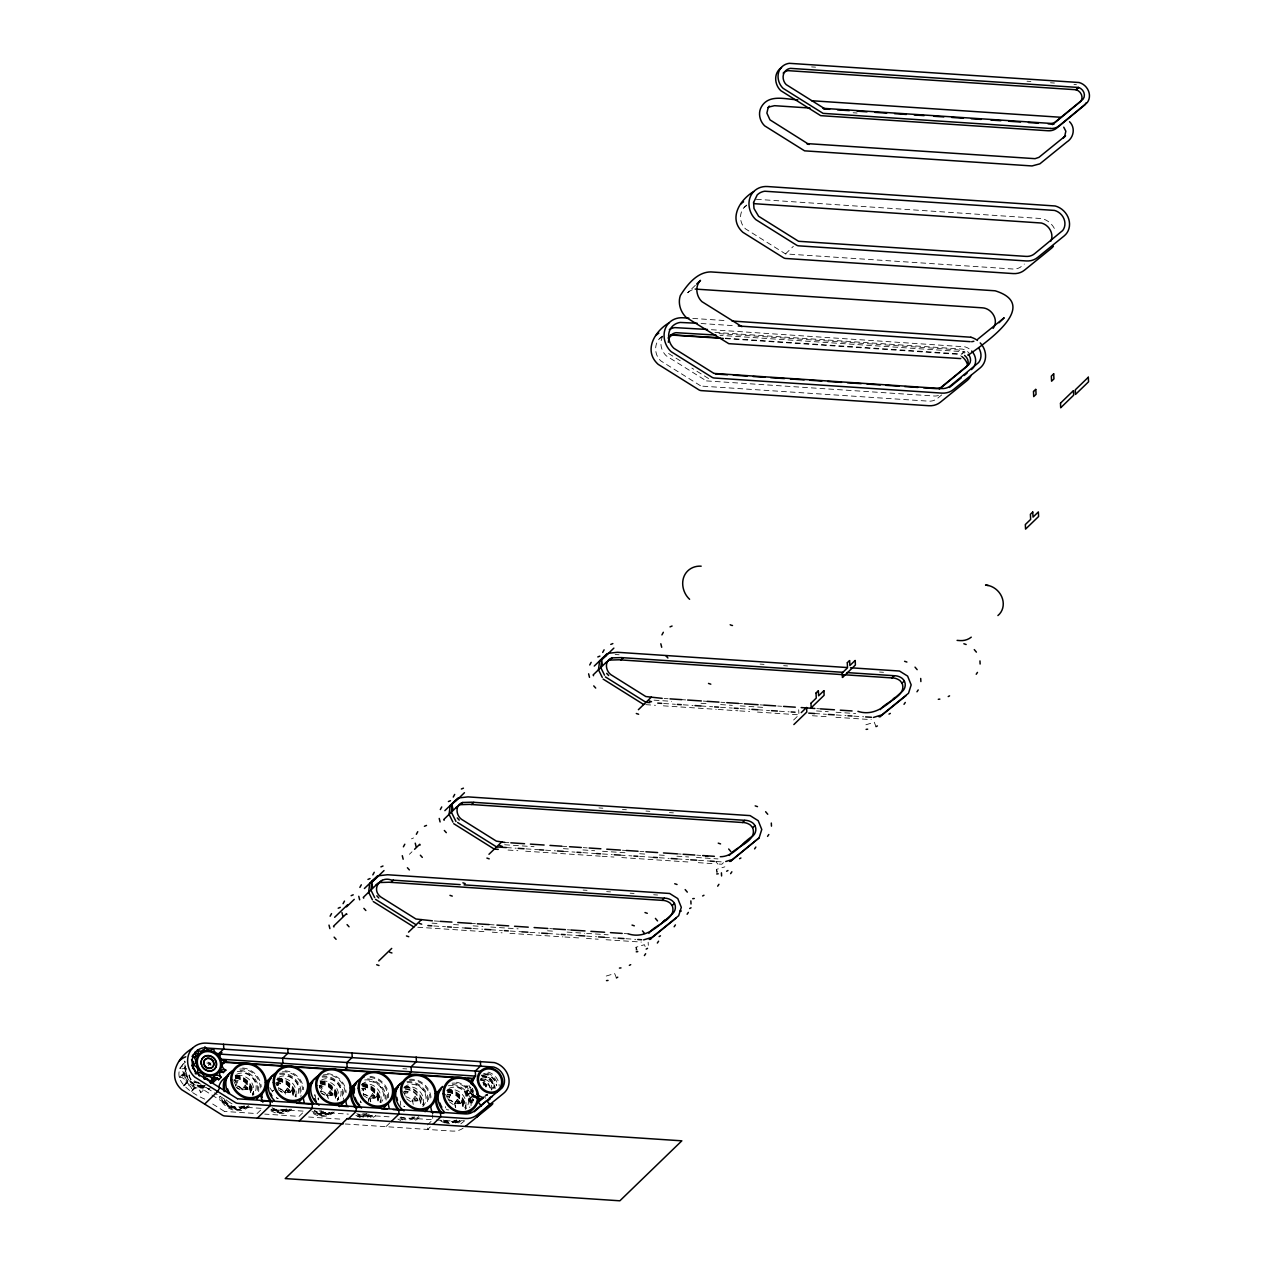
<?xml version="1.0" encoding="UTF-8"?>
<svg xmlns="http://www.w3.org/2000/svg" width="1264" height="1264" viewBox="0 0 1264 1264"><rect width="100%" height="100%" fill="white"/><g stroke="black" fill="none" stroke-linecap="round" stroke-linejoin="round"><path stroke-width="0.75" stroke-dasharray="5 3.75" d="M236.305 1082.11L234.93 1080.688M276.99 1083.785L276.895 1084.781M278.775 1084.939L278.175 1083.564M286.96 1090.611C289.756 1087.403 288.903 1094.245 287.102 1090.753M287.149 1090.153L287.054 1091.148M288.919 1091.385L288.318 1089.931M319.46 1086.613L319.508 1087.846M321.23 1087.846L321.404 1087.119M329.604 1093.06L330.078 1094.561L331.516 1093.992M330.346 1094.64L331.563 1093.471M363.305 1090.958L363.226 1089.078L361.962 1090.295M372.074 1095.888L371.979 1096.773M456.825 1101.892L457.536 1101.023L458.753 1101.797M456.999 1101.418L456.841 1102.161M458.01 1103.124L458.958 1101.939M184.986 1064.888L184.971 1073.104L189.742 1081.131L229.748 1106.19M235.704 1085.839L238.201 1080.451A8.595 7.631 45.9 0 0 233.966 1079.946M276.421 1082.758A8.595 7.631 45.9 0 1 280.671 1083.264L278.412 1088.415A7.505 6.668 45.9 0 1 285.538 1094.134M327.755 1097.199A7.505 6.668 45.9 0 0 320.629 1091.48L323.126 1086.076A8.595 7.631 45.9 0 0 319.302 1085.523M361.773 1088.351A8.595 7.631 45.9 0 1 365.596 1088.904L363.1 1094.292A7.505 6.668 45.9 0 1 370.557 1101.86M404.67 1091.132A8.595 7.631 45.9 0 1 408.067 1091.717L405.807 1096.883A7.505 6.668 45.9 0 1 413.265 1104.452M448.783 1098.211L450.521 1094.545A8.595 7.631 45.9 0 0 447.124 1093.96M449.036 1097.974L450.521 1094.545M662.921 336.019C659.081 342.339 661.04 350.807 666.207 355.769L706.228 380.827M244.552 1087.546L245.453 1086.882M319.334 1086.835L320.756 1086.266L321.293 1087.498M321.356 1087.625L320.187 1088.288M329.493 1093.186L330.915 1092.617M363.7 1090.674L363.1 1089.205M372.201 1095.667L371.9 1096.52M373.97 1096.804L372.548 1097.373M406.044 1093.613L406.265 1092.491M414.418 1098.827L416.14 1098.732M458.911 1102.445L457.742 1103.093L456.952 1102.034M242.024 1089.805L245.342 1084.923A8.595 7.631 45.9 0 1 248.107 1089.473L242.024 1089.805L248.107 1089.473M284.479 1092.617L287.813 1087.735A8.595 7.631 45.9 0 1 290.578 1092.301L284.479 1092.617L287.813 1087.735M326.949 1095.43L330.283 1090.563A8.595 7.631 45.9 0 1 333.032 1095.114L326.949 1095.43L333.032 1095.114M369.42 1098.258L372.738 1093.376A8.595 7.631 45.9 0 1 375.503 1097.942L369.42 1098.258L375.503 1097.942M411.874 1101.07L415.208 1096.204A8.595 7.631 45.9 0 1 417.973 1100.754L411.874 1101.07L417.973 1100.754M454.345 1103.899L457.679 1099.016A8.595 7.631 45.9 0 1 460.428 1103.583L454.345 1103.899L457.679 1099.016M746.771 205.037C738.761 210.424 738.603 222.606 745.57 228.895L785.513 253.906L1012.938 269.011A14.22 12.624 45.9 0 0 1021.438 266.42L1024.377 264.034M662.131 336.24C653.82 341.801 653.614 354.426 660.867 360.919L700.888 385.994M183.075 1064.114C169.344 1080.025 192.823 1094.055 205.131 1099.285M695.342 285.316L687.632 292.774L689.828 291.004M785.513 253.906L793.334 246.338M207.012 1087.83A4.898 4.345 45.9 0 0 200.692 1092.775A4.898 4.345 45.9 0 0 191.575 1091.48A4.898 4.345 45.9 0 0 183.786 1085.839A4.898 4.345 45.9 0 0 179.409 1077.339A4.898 4.345 45.9 0 0 179.614 1068.285L182.095 1065.868A4.898 4.345 45.9 0 0 185.271 1066.342M409.394 854.29L411.985 851.778M179.409 1077.339L181.89 1074.937A4.898 4.345 45.9 0 0 182.095 1065.868M182.19 1076.17L184.686 1073.768M183.786 1085.839L187.025 1082.758M210.977 1062.866L208.497 1065.268A4.898 4.345 45.9 0 1 209.255 1064.588M192.46 1089.647L194.94 1087.245M191.575 1091.48L194.056 1089.078A4.898 4.345 45.9 0 1 203.188 1090.374A4.898 4.345 45.9 0 1 204.452 1085.602L201.971 1088.004M961.92 354.062L964.29 351.787L719.959 335.339M200.692 1092.775L203.188 1090.374M208.702 1089.363A4.898 4.345 45.9 0 1 207.975 1088.478A4.898 4.345 45.9 0 1 208.702 1089.363L211.183 1086.961M238.201 1080.451L237.948 1080.688A8.595 7.631 45.9 0 0 233.714 1080.183M227.299 1100.486L227.062 1100.723A8.595 7.631 45.9 0 1 226.114 1099.727M245.342 1084.923L245.105 1085.16A8.595 7.631 45.9 0 1 247.855 1089.726M246.148 1088.857L245.153 1088.92M280.671 1083.264L280.418 1083.501A8.595 7.631 45.9 0 0 276.595 1082.948M273.53 1090.168A7.505 6.668 45.9 0 0 272.471 1091.559L272.234 1091.796A7.505 6.668 45.9 0 1 273.277 1090.405M323.126 1086.076L322.889 1086.329A8.595 7.631 45.9 0 0 319.065 1085.76M315.352 1095.43L315.826 1099.759M320.629 1091.48L320.882 1091.243A7.505 6.668 45.9 0 1 328.34 1098.811M330.283 1090.563L330.03 1090.8A8.595 7.631 45.9 0 1 332.795 1095.351M320.708 1110.661L321.909 1111.072M365.596 1088.904L365.343 1089.141A8.595 7.631 45.9 0 0 361.946 1088.557M372.738 1093.376L372.501 1093.613A8.595 7.631 45.9 0 1 375.25 1098.179M408.067 1091.717L407.814 1091.954A8.595 7.631 45.9 0 0 404.417 1091.369M793.618 720.006L798.959 714.839L798.69 709.768M400.277 1101.07L400.767 1105.384M415.208 1096.204L414.955 1096.441A8.595 7.631 45.9 0 1 417.72 1100.991M410.784 1101.766L405.618 1098.132M389.833 1122.906L385.931 1126.682L385.773 1123.649M448.325 1096.599L447.33 1096.646M427.453 1124.897L432.794 1119.73L432.525 1114.658M430.297 1126.935L427.69 1129.463L427.532 1126.414M453.255 1104.578L449.431 1101.797M477.745 1097.863L473.178 1095.13L473.052 1089.821M404.512 1092.128L405.997 1092.38M941.727 394.905L937.319 398.492A14.71 13.051 45.9 0 1 928.534 401.162L701.141 386.073M484.539 1096.899L487.509 1094.482M460.839 1123.854L465.136 1120.378M246.275 1088.746L245.406 1088.999M277.527 1083.39L276.816 1084.528L277.732 1085.46M416.14 1100.012L415.019 1100.186M447.029 1094.893L447.898 1094.64M448.104 1096.71L448.025 1094.845M689.812 291.02L692.356 289.756M411.479 838.822L413.549 837.953M865.872 724.793L874.261 722.234L876.031 726.626M716.625 872.429L716.467 869.395L724.857 866.835M636.171 950.291L636.013 947.242L644.403 944.698L646.188 949.09M606.246 976.045L614.636 973.501L616.421 977.894M235.531 1082.663L236.431 1082L235.452 1080.657M245.074 1087.04L246.512 1088.225M278.364 1085.318L277.164 1084.907M288.524 1091.669L287.323 1091.259M457.41 1101.134L458.421 1101.355M284.732 1092.38L290.578 1092.301M454.598 1103.646L460.428 1103.583M811.614 66.913L815.533 67.166M1027 81.212L1030.903 81.465M1050.495 82.776L1054.413 83.029M853.168 112.765L857.087 113.017M756.378 199.285L1042.2 218.609A17.838 15.832 45.9 0 1 1055.156 230.174M692.783 318.417L726.121 320.629M701.062 323.505L734.352 325.717M711.395 329.714L964.843 346.826A13.477 11.961 45.9 0 1 969.678 349.18M714.903 332.385L962.489 349.117A13.477 11.961 45.9 0 1 969.362 353.288M718.979 333.633L957.843 349.844A18.328 16.274 45.9 0 1 964.4 353.051M725.473 338.152L961.714 354.031L964.084 351.755A8.09 7.173 45.9 0 1 966.976 353.162M725.236 338.594L957.148 354.283A13.477 11.961 45.9 0 1 961.967 356.638M706.481 380.906L933.875 395.995A14.71 13.051 45.9 0 0 940.037 394.937M615.141 654.483L619.06 654.752M760.106 664.106L764.025 664.374M783.617 665.67L787.535 665.938M879.602 672.037L883.52 672.306M664.153 698.486L668.071 698.739M681.77 699.656L685.688 699.908M703.305 701.078L707.224 701.346M720.922 702.247L724.841 702.515M738.539 703.416L742.458 703.685M760.059 704.854L763.977 705.107M777.676 706.023L781.594 706.276M816.828 708.614L820.747 708.883M654.057 700.161L671.674 701.33M701.03 703.274L706.908 703.669M720.606 704.585L732.346 705.359M740.183 705.881L763.661 707.429M816.512 710.937L828.252 711.727M836.089 712.248L855.665 713.544M663.632 703.495L675.403 704.285M683.255 704.806L693.051 705.454M700.904 705.976L712.659 706.75M720.512 707.271L732.283 708.061M740.119 708.583L749.931 709.23M757.768 709.752L769.539 710.526M779.351 711.19L789.147 711.837M814.648 713.528L826.419 714.302M836.215 714.95L846.027 715.614M853.864 716.135L863.675 716.783M645.683 704.648L655.479 705.312M663.331 705.833L716.277 709.341M718.236 709.467L737.844 710.779M739.819 710.905L749.615 711.553M757.468 712.074L798.643 714.808M812.373 715.724L826.103 716.641M835.915 717.288L851.604 718.331M853.563 718.458L871.212 719.627M598.946 807.933L602.865 808.186M622.457 809.481L626.375 809.75M645.951 811.046L649.87 811.314M669.462 812.61L673.38 812.863M504.968 842.424L508.886 842.693M561.722 846.201L569.558 846.722M583.257 847.623L587.175 847.891M622.409 850.23L626.312 850.482M640.011 851.399L643.929 851.652M677.204 853.864L681.122 854.116M696.78 855.159L700.698 855.428M504.652 844.747L520.31 845.79M522.269 845.916L534.008 846.706M563.365 848.65L571.202 849.171M582.941 849.945L594.68 850.735M602.517 851.257L626.012 852.805M639.71 853.721L645.572 854.116M659.271 855.017L667.108 855.538M676.888 856.186L688.643 856.976M696.464 857.482L717.999 858.92M506.39 847.575L516.186 848.223M525.998 848.871L539.728 849.787M545.606 850.182L555.417 850.83M563.254 851.351L575.025 852.126M582.862 852.647L596.592 853.563M602.486 853.958L612.282 854.606M620.134 855.128L631.905 855.902M639.742 856.423L653.472 857.34M659.35 857.735L669.162 858.382M676.998 858.904L688.769 859.678M698.581 860.342L710.336 861.116M716.23 861.511L724.067 862.032L721.807 864.228L715.914 863.833M508.033 850.04L517.845 850.688M525.682 851.209L600.21 856.155M602.17 856.281L613.941 857.055M621.777 857.577L688.469 862.016M698.265 862.664L713.955 863.707M583.131 890.077L587.049 890.33M606.641 891.641L610.559 891.894M630.151 893.206L634.07 893.458M653.662 894.754L657.58 895.023M434.295 920.935L440.172 921.33M471.488 923.399L475.406 923.668M489.105 924.569L496.942 925.09M549.777 928.598L553.695 928.866M567.394 929.767L571.312 930.035M624.163 933.543L628.082 933.796M432.035 923.131L439.856 923.652M453.555 924.569L459.432 924.948M473.131 925.864L482.927 926.512M490.748 927.033L518.145 928.85M547.517 930.794L555.338 931.315M567.078 932.105L584.695 933.274M586.654 933.401L608.189 934.823M433.773 925.959L445.544 926.733M453.397 927.255L465.152 928.045M473.005 928.55L482.801 929.214M490.653 929.735L502.424 930.509M510.261 931.031L522.032 931.821M529.869 932.326L539.681 932.99M547.533 933.511L559.288 934.286M567.141 934.807L578.912 935.581M586.749 936.103L596.561 936.766M604.397 937.288L616.168 938.062M625.964 938.71L635.776 939.357M417.784 927.239L484.46 931.663M492.312 932.184L502.108 932.832M509.961 933.353L562.907 936.877M564.866 937.003L578.596 937.92M586.433 938.441L598.204 939.215M606.056 939.737L641.354 942.075M402.884 1068.68L406.771 1068.933M482.248 1076.565L487.809 1077.149L485.455 1079.44L479.893 1078.84M271.95 1109.049L304.403 1111.198L299.078 1116.365L264.713 1114.09M312.05 1111.72L348.343 1114.121M357.886 1114.753L391.018 1116.949M400.119 1117.566L432.794 1119.73M436.412 1119.967L457.41 1121.358A14.71 13.051 45.9 0 0 463.556 1120.315M308.621 1117.013L343.002 1119.288M345.183 1123.98L452.37 1131.09A19.418 17.238 45.9 0 0 463.114 1128.183M229.953 1106.269L262.406 1108.417L257.066 1113.584L224.613 1111.435M1073.989 84.325L1076.438 84.735M488.062 1072.141L488.378 1072.188A13.477 11.961 45.9 0 1 499.185 1086.092M483.227 1074.005L486.024 1074.479A13.477 11.961 45.9 0 1 496.578 1085.776M480.367 1079.598L480.683 1079.646A13.477 11.961 45.9 0 1 491.238 1090.943M405.254 1093.802L404.417 1093.123M415.398 1100.154L414.497 1099.222M373.37 1095.446C370.494 1095.714 374.381 1094.861 373.907 1096.678M320.377 1086.297L321.198 1086.977M330.536 1092.649L331.437 1093.866M245.595 1087.008L246.496 1087.956M708.583 378.552L691.866 368.077M473.431 1094.893L477.997 1097.626M232.055 1103.883L214.422 1092.839M224.36 1111.325L209.935 1102.287M668.561 353.478L680.222 360.777M363.147 1095.319L367.208 1097.863M320.693 1092.491L326.096 1095.888L321.799 1093.581M278.222 1089.679L283.642 1093.06L280.687 1091.606M235.752 1086.85L241.171 1090.247L236.858 1087.941M196.884 1081.842L201.671 1084.844M211.246 1090.832L203.267 1085.839A14.062 12.482 45.9 0 1 185.982 1068.712M330.204 1094.434L329.556 1093.313M320.061 1088.067L319.413 1087.214M245.279 1088.794L244.616 1087.672M278.522 1083.596L278.823 1084.686M715.74 861.527L717.857 864.055M269.785 1087.751L272.471 1091.559M458.737 1101.434L458.832 1102.319M414.592 1099.838L414.481 1098.953M445.481 1094.197L447.582 1098.321M403.011 1091.385L405.112 1095.509M275.615 1082.932L277.021 1085.681M233.856 1081.478L235.957 1085.602M716.467 869.395L717.652 872.318M636.013 947.242L637.198 950.18M472.815 1090.058L473.178 1095.13M368.725 1101.75L368.567 1098.7L368.472 1101.987M648.148 942.233L648.306 945.346M475.991 1098.116A6.699 5.957 45.9 0 1 472.515 1088.304M473.984 1097.721A6.699 5.957 45.9 0 1 472.009 1088.794M486.719 1094.577A8.042 7.142 45.9 0 1 484.934 1095.224M480.241 1080.262A8.042 7.142 45.9 0 1 490.005 1090.2M480.936 1078.508A8.042 7.142 45.9 0 1 490.148 1080.325A8.042 7.142 45.9 0 1 491.838 1089.584M487.146 1073.152A13.414 11.913 45.9 0 1 497.668 1085.634M483.954 1073.657A12.324 10.949 45.9 0 1 496.641 1085.602M487.651 1094.908A1.88 1.659 45.9 0 1 487.209 1094.94M487.825 1095.003A1.88 1.659 45.9 0 1 486.055 1094.893M470.682 1087.293A1.88 1.659 45.9 0 1 470.24 1087.087M470.887 1087.625A1.88 1.659 45.9 0 1 469.608 1087.024M469.307 1086.629A1.88 1.659 45.9 0 1 469.07 1085.27M483.306 1084.86A1.88 1.659 45.9 0 1 486.008 1087.04M483.464 1084.954A1.88 1.659 45.9 0 1 485.787 1086.819M484.965 1097.689A1.88 1.659 45.9 0 1 485.787 1098.211M476.923 1098.353A13.414 11.913 45.9 0 1 469.955 1086.993M481.821 1075.064A13.414 11.913 45.9 0 1 495.219 1088.494M471.946 1103.156A13.414 11.913 45.9 0 1 466.305 1085.555M483.275 1081.937A13.414 11.913 45.9 0 1 488.173 1086.85M472.657 1102.066A12.324 10.949 45.9 0 1 467.459 1085.887M483.069 1082.553A12.324 10.949 45.9 0 1 487.572 1087.072M472.404 1102.303A12.324 10.949 45.9 0 1 467.206 1086.124M482.816 1082.79A12.324 10.949 45.9 0 1 487.319 1087.309M477.381 1097.5A12.324 10.949 45.9 0 1 474.853 1095.509M472.878 1092.981A12.324 10.949 45.9 0 1 471.551 1090.105M481.884 1076.091A12.324 10.949 45.9 0 1 494.192 1088.43M205.274 1085.365A13.414 11.913 45.9 0 1 188.589 1084.101A13.414 11.913 45.9 0 1 185.713 1067.385M202.003 1085.428A13.414 11.913 45.9 0 1 186.582 1068.902M198.89 1082.6A8.153 7.236 45.9 0 1 189.079 1074.195M198.653 1082.837A8.153 7.236 45.9 0 1 188.826 1074.432M203.014 1085.618A12.324 10.949 45.9 0 1 187.799 1081.842A12.324 10.949 45.9 0 1 187.751 1066.547M209.145 1062.582A12.324 10.949 45.9 0 1 211.151 1065.094M198.938 1083.09A14.062 12.482 45.9 0 1 192.76 1079.345M185.713 1066.137A4.898 4.345 45.9 0 1 179.614 1068.285M181.89 1074.937A4.898 4.345 45.9 0 1 186.266 1083.438A4.898 4.345 45.9 0 1 194.056 1089.078M210.077 1064.683A4.898 4.345 45.9 0 1 210.424 1063.703M209.998 1063.229A4.898 4.345 45.9 0 1 206.822 1062.961M207.912 1062.013A8.042 7.142 45.9 0 1 210.63 1065.157M182.901 1064.272A16.416 14.583 45.9 0 1 185.16 1062.439M493.45 1088.383A8.09 7.173 45.9 0 0 487.604 1077.118L485.25 1079.409A8.09 7.173 45.9 0 1 491.096 1090.674M481.363 1075.222A18.328 16.274 45.9 0 1 494.682 1087.103M279.091 1077.149A13.414 11.913 45.9 0 1 294.465 1080.183A13.414 11.913 45.9 0 1 297.277 1095.619M276.611 1079.551A13.414 11.913 45.9 0 1 291.968 1082.584A13.414 11.913 45.9 0 1 294.781 1098.021M285.064 1070.798A18.77 16.669 45.9 0 1 303.692 1089.726M282.235 1071.888A17.696 15.705 45.9 0 1 302.665 1089.663M280.008 1089.031A7.505 6.668 45.9 0 1 285.285 1094.371M277.764 1098.4A2.686 2.386 45.9 0 1 276.595 1097.673M278.301 1098.653A2.686 2.386 45.9 0 1 276.484 1097.8M287.56 1087.972A8.595 7.631 45.9 0 1 290.325 1092.538M279.518 1073.278A18.77 16.669 45.9 0 1 300.848 1096.678M291.715 1109.144A18.77 16.669 45.9 0 1 270.496 1110.55M277.606 1078.018A18.77 16.669 45.9 0 1 296.234 1096.931M283.326 1109.95A15.531 13.793 45.9 0 1 272.139 1107.754M278.017 1080.846A15.531 13.793 45.9 0 1 293.422 1096.488M287.323 1109.634A16.606 14.741 45.9 0 1 271.681 1108.591M277.969 1079.819A16.606 14.741 45.9 0 1 294.449 1096.552M290.183 1109.034A17.696 15.705 45.9 0 1 271.207 1109.444M277.922 1078.792A17.696 15.705 45.9 0 1 295.46 1096.631M287.086 1109.871A16.606 14.741 45.9 0 1 271.428 1108.844M277.717 1080.056A16.606 14.741 45.9 0 1 294.196 1096.804M286.533 1108.955A15.531 13.793 45.9 0 1 271.886 1107.991M277.78 1081.083A15.531 13.793 45.9 0 1 293.185 1096.725M289.93 1109.286A17.696 15.705 45.9 0 1 270.97 1109.697M277.669 1079.029A17.696 15.705 45.9 0 1 295.223 1096.868M279.739 1074.289A17.696 15.705 45.9 0 1 299.837 1096.346M403.974 1087.451A13.414 11.913 45.9 0 1 421.86 1088.636A13.414 11.913 45.9 0 1 422.792 1106.569M404.006 1088.02A13.414 11.913 45.9 0 1 419.379 1091.037A13.414 11.913 45.9 0 1 422.176 1106.474M409.394 1079.33A18.77 16.669 45.9 0 1 431.087 1098.179M409.631 1080.341A17.696 15.705 45.9 0 1 430.06 1098.116M403.99 1106.126A2.686 2.386 45.9 0 0 404.543 1106.569A2.686 2.386 45.9 0 1 403.88 1106.253M414.892 1117.092A18.77 16.669 45.9 0 1 411.827 1117.155M406.913 1081.731A18.77 16.669 45.9 0 1 428.591 1100.581M400.767 1120.489A18.77 16.669 45.9 0 1 397.891 1119.003M405.001 1086.471A18.77 16.669 45.9 0 1 423.63 1105.384M419.111 1117.597A18.77 16.669 45.9 0 1 415.587 1120.173M414.165 1117.171A15.531 13.793 45.9 0 1 400.704 1116.87M405.412 1089.299A15.531 13.793 45.9 0 1 420.817 1104.941M414.481 1118.34A16.606 14.741 45.9 0 1 400.072 1118.008M405.112 1088.509A16.606 14.741 45.9 0 1 421.591 1105.257M418.589 1116.586A17.696 15.705 45.9 0 1 412.712 1120.078M402.71 1119.841A17.696 15.705 45.9 0 1 399.93 1118.672M405.317 1087.245A17.696 15.705 45.9 0 1 422.855 1105.084M407.15 1082.742A17.696 15.705 45.9 0 1 427.232 1104.815M236.637 1074.337A13.414 11.913 45.9 0 1 253.148 1078.682A13.414 11.913 45.9 0 1 252.926 1095.288M237.126 1075.664A13.414 11.913 45.9 0 1 250.667 1081.083A13.414 11.913 45.9 0 1 252.326 1095.193M242.593 1067.985A18.77 16.669 45.9 0 1 261.221 1086.914M239.765 1069.075A17.696 15.705 45.9 0 1 260.1 1089.726M237.806 1085.966A7.505 6.668 45.9 0 1 243.067 1091.322M237.553 1086.203A7.505 6.668 45.9 0 1 242.814 1091.559M240.113 1070.387A18.77 16.669 45.9 0 1 258.377 1093.866M249.245 1106.316A18.77 16.669 45.9 0 1 219.225 1096.394M235.151 1075.19A18.77 16.669 45.9 0 1 253.764 1094.118M244.315 1105.905A15.531 13.793 45.9 0 1 224.044 1099.206M235.562 1078.018A15.531 13.793 45.9 0 1 250.967 1093.676M244.868 1106.822A16.606 14.741 45.9 0 1 223.175 1099.648M235.499 1076.991A16.606 14.741 45.9 0 1 251.978 1093.739M247.712 1106.221A17.696 15.705 45.9 0 1 220.442 1095.967M235.452 1075.98A17.696 15.705 45.9 0 1 253.005 1093.802M244.616 1107.059A16.606 14.741 45.9 0 1 222.938 1099.885M235.262 1077.244A16.606 14.741 45.9 0 1 251.726 1093.976M244.063 1106.142A15.531 13.793 45.9 0 1 223.791 1099.443M235.309 1078.255A15.531 13.793 45.9 0 1 250.714 1093.913M248.487 1105.542A17.696 15.705 45.9 0 1 220.205 1096.204M235.199 1076.217A17.696 15.705 45.9 0 1 252.753 1094.039M237.284 1071.477A17.696 15.705 45.9 0 1 257.382 1093.534M321.562 1079.977A13.414 11.913 45.9 0 1 336.919 1082.995A13.414 11.913 45.9 0 1 339.732 1098.432M322.067 1081.305A13.414 11.913 45.9 0 1 335.592 1086.724A13.414 11.913 45.9 0 1 337.251 1100.833M327.534 1073.626A18.77 16.669 45.9 0 1 346.146 1092.538M323.3 1074.921A17.696 15.705 45.9 0 1 345.025 1095.367M314.325 1096.046A7.505 6.668 45.9 0 1 314.941 1094.387M318.639 1099.949A2.686 2.386 45.9 0 1 318.291 1098.005M318.228 1099.427A2.686 2.386 45.9 0 1 318.165 1098.116M323.789 1111.261A8.595 7.631 45.9 0 1 319.128 1110.835M321.988 1076.091A18.77 16.669 45.9 0 1 343.302 1099.506M334.17 1111.957A18.77 16.669 45.9 0 1 312.966 1113.363M320.076 1080.831A18.77 16.669 45.9 0 1 338.705 1099.759M325.78 1112.762A15.531 13.793 45.9 0 1 314.61 1110.566M320.487 1083.659A15.531 13.793 45.9 0 1 335.892 1099.317M329.793 1112.462A16.606 14.741 45.9 0 1 314.136 1111.419M320.44 1082.632A16.606 14.741 45.9 0 1 336.903 1099.38M330.346 1113.379A17.696 15.705 45.9 0 1 313.677 1112.273M320.377 1081.621A17.696 15.705 45.9 0 1 337.93 1099.443M329.541 1112.699A16.606 14.741 45.9 0 1 313.899 1111.656M320.187 1082.869A16.606 14.741 45.9 0 1 336.666 1099.617M325.543 1113.015A15.531 13.793 45.9 0 1 314.357 1110.803M320.234 1083.896A15.531 13.793 45.9 0 1 335.639 1099.554M332.4 1112.099A17.696 15.705 45.9 0 1 313.425 1112.51M320.124 1081.858A17.696 15.705 45.9 0 1 337.678 1099.68M322.209 1077.102A17.696 15.705 45.9 0 1 342.307 1099.174M361.52 1084.638A13.414 11.913 45.9 0 1 378.094 1084.638A13.414 11.913 45.9 0 1 382.202 1101.26M361.551 1085.191A13.414 11.913 45.9 0 1 375.613 1087.04A13.414 11.913 45.9 0 1 380.812 1100.675M369.989 1076.438A18.77 16.669 45.9 0 1 388.506 1098.432M370.052 1077.465A17.696 15.705 45.9 0 1 387.495 1098.179M363.353 1094.055A7.505 6.668 45.9 0 1 370.794 1101.623M360.698 1101.465A2.686 2.386 45.9 0 0 361.109 1102.761A2.686 2.386 45.9 0 1 360.619 1100.944M366.086 1113.916A8.595 7.631 45.9 0 1 363.542 1113.884M366.655 1113.995A8.595 7.631 45.9 0 1 362.436 1113.932M369.372 1114.342A18.77 16.669 45.9 0 1 366.276 1113.868M367.508 1078.84A18.77 16.669 45.9 0 1 385.773 1102.319M375.566 1115.749A18.77 16.669 45.9 0 1 373.133 1117.36M362.547 1083.643A18.77 16.669 45.9 0 1 381.175 1102.571M368.251 1115.591A15.531 13.793 45.9 0 1 358.233 1114.042M362.958 1086.471A15.531 13.793 45.9 0 1 378.363 1102.129M372.264 1115.275A16.606 14.741 45.9 0 1 356.606 1114.232M362.894 1085.46A16.606 14.741 45.9 0 1 379.374 1102.192M372.817 1116.191A17.696 15.705 45.9 0 1 370.241 1117.25M360.256 1117.028A17.696 15.705 45.9 0 1 357.459 1115.843M362.847 1084.433A17.696 15.705 45.9 0 1 380.401 1102.271M372.011 1115.512A16.606 14.741 45.9 0 1 357.601 1115.196M362.657 1085.697A16.606 14.741 45.9 0 1 379.121 1102.429M367.998 1115.828A15.531 13.793 45.9 0 1 356.827 1113.631M362.705 1086.724A15.531 13.793 45.9 0 1 378.11 1102.366M360.003 1117.265A17.696 15.705 45.9 0 1 355.895 1115.322M362.594 1084.67A17.696 15.705 45.9 0 1 380.148 1102.508M364.68 1079.93A17.696 15.705 45.9 0 1 384.777 1101.987M448.957 1088.43A13.414 11.913 45.9 0 1 465.468 1092.775A13.414 11.913 45.9 0 1 465.263 1109.381M446.476 1090.832A13.414 11.913 45.9 0 1 461.834 1093.866A13.414 11.913 45.9 0 1 464.646 1109.302M456.462 1082.253A18.77 16.669 45.9 0 1 473.542 1101.007M452.085 1083.169A17.696 15.705 45.9 0 1 472.531 1100.928M448.278 1099.696A7.505 6.668 45.9 0 1 455.735 1107.264M448.025 1099.933A7.505 6.668 45.9 0 1 455.482 1107.501M448.815 1109.887A2.686 2.386 45.9 0 1 446.334 1109.065M445.623 1107.896A2.686 2.386 45.9 0 1 445.56 1106.585M447.298 1094.197A8.595 7.631 45.9 0 1 450.284 1094.782M457.426 1099.253A8.595 7.631 45.9 0 1 460.191 1103.82M452.433 1084.48A18.77 16.669 45.9 0 1 470.698 1107.959M447.472 1089.284A18.77 16.669 45.9 0 1 466.1 1108.212M461.565 1120.41A18.77 16.669 45.9 0 1 458.058 1123.001M456.636 1119.999A15.531 13.793 45.9 0 1 445.607 1120.726M447.883 1092.112A15.531 13.793 45.9 0 1 463.288 1107.77M457.189 1120.915A16.606 14.741 45.9 0 1 441.531 1119.872M447.835 1091.101A16.606 14.741 45.9 0 1 464.299 1107.833M460.049 1120.315A17.696 15.705 45.9 0 1 453.808 1123.238M449.526 1123.522A17.696 15.705 45.9 0 1 441.073 1120.726M447.772 1090.074A17.696 15.705 45.9 0 1 465.326 1107.896M456.936 1121.152A16.606 14.741 45.9 0 1 441.294 1120.109M447.582 1091.338A16.606 14.741 45.9 0 1 464.062 1108.07M456.383 1120.236A15.531 13.793 45.9 0 1 442.906 1119.936M447.63 1092.349A15.531 13.793 45.9 0 1 463.035 1108.007M459.796 1120.552A17.696 15.705 45.9 0 1 453.571 1123.475M444.928 1122.906A17.696 15.705 45.9 0 1 440.82 1120.963M447.535 1090.311A17.696 15.705 45.9 0 1 465.073 1108.149M448.214 1085.792A17.696 15.705 45.9 0 1 469.702 1107.627M744.164 207.565A15.926 14.141 45.9 0 1 746.345 205.795M659.381 338.91A16.416 14.583 45.9 0 1 661.625 337.077M467.127 1091.843A1.88 1.659 45.9 0 0 469.86 1093.55A1.88 1.659 45.9 0 0 469.702 1090.484A1.88 1.659 45.9 0 0 467.127 1091.843M466.874 1092.08A1.88 1.659 45.9 0 0 469.608 1093.802A1.88 1.659 45.9 0 0 469.45 1090.721A1.88 1.659 45.9 0 0 466.874 1092.08M470.303 1098.4A1.88 1.659 45.9 0 0 473.036 1100.122A1.88 1.659 45.9 0 0 472.878 1097.041A1.88 1.659 45.9 0 0 470.303 1098.4M470.05 1098.653A1.88 1.659 45.9 0 0 472.783 1100.359A1.88 1.659 45.9 0 0 472.625 1097.294A1.88 1.659 45.9 0 0 470.05 1098.653M185.081 1061.95A4.898 4.345 45.9 0 0 184.354 1061.065A4.898 4.345 45.9 0 0 185.113 1061.918"/><path stroke-width="1.5" d="M842.219 673.048L842.424 677.33M1033.478 391.571L1033.715 396.596L1036.069 394.321L1035.816 389.502M1060.48 403.263L1060.67 407.545M668.34 342.291L668.846 338.578L670.9 335.26A11.028 9.796 45.9 0 1 676.114 332.685L716.024 335.086M810.951 703.29L811.156 707.587M847.291 662.81L847.528 667.819L842.282 672.906M816.023 693.051L816.26 698.076L811.014 703.163M731.666 860.468L759.111 837.858L761.765 829.484L758.21 820.699L750.089 815.612L467.996 796.889L459.116 797.868L452.465 803.288L451.359 812.167L455.988 821.489M994.357 326.381C998.07 318.149 990.976 308.179 982.239 307.816L695.153 289.077M768.18 107.551L766.885 113.081L769.981 119.859L809.039 144.491M219.762 1087.672L217.692 1091.464L204.657 1104.088M330.125 916.21L331.531 913.619M343.065 903.681L344.487 901.09M359.877 887.407L361.299 884.816M372.833 874.878L374.239 872.286M460.143 884.61L391.35 880.044C380.022 875.589 370.668 889.651 380.985 897.108L415.951 919.007L432.351 920.808M403.39 846.817L404.812 844.226M416.346 834.287L417.752 831.696M440.33 809.56L441.736 806.953M453.27 797.031L454.692 794.424M589.735 664.959L591.157 662.352M602.691 652.429L604.097 649.822M661.925 634.891L663.347 632.284M1064.667 136.575L1065.836 131.203L1063.751 127.19M993.125 328.371L994.357 326.365M644.403 955.568L645.651 953.72M657.343 943.039L658.591 941.19M674.154 926.765L675.418 924.916M687.11 914.235L688.359 912.387M717.683 886.175L718.932 884.326M730.624 873.645L731.872 871.797M754.608 848.902L755.856 847.054M767.564 836.373L768.812 834.524M904.013 704.317L905.277 702.468M916.969 691.787L918.217 689.939M976.219 674.249L977.467 672.401M768.164 107.566L769.318 106.097M753.755 191.528C746.108 199.333 748.209 212.636 755.872 219.652L796.478 245.09A4.835 4.282 45.9 0 0 798.785 245.848L1026.273 260.953A18.944 16.811 45.9 0 0 1037.523 257.524L1064.177 235.91A17.838 15.832 45.9 0 0 1068.791 219.225A17.838 15.832 45.9 0 0 1055.235 205.985L767.453 186.535A20.777 18.454 45.9 0 0 753.755 191.528C739.614 199.886 728.096 218.877 742.837 232.276L783.443 257.714A4.835 4.282 45.9 0 0 785.75 258.472L1013.238 273.577A18.944 16.811 45.9 0 0 1024.488 270.148L1051.142 248.534A17.838 15.832 45.9 0 0 1053.402 246.227M688.864 318.149L682.971 317.77A21.251 18.865 45.9 0 0 668.972 322.873C654.515 331.373 643.186 350.776 658.133 364.316L698.802 389.786A5.309 4.708 45.9 0 0 701.33 390.623L928.835 405.728A19.418 17.238 45.9 0 0 940.369 402.221L967.055 380.575A18.328 16.274 45.9 0 0 971.084 375.392M668.972 322.873C661.135 330.868 663.3 344.503 671.168 351.692L711.837 377.178A5.309 4.708 45.9 0 0 714.365 378.015L941.87 393.12A19.418 17.238 45.9 0 0 953.404 389.596L980.09 367.966A18.328 16.274 45.9 0 0 980.216 342.907M668.087 338.12L668.53 337.535A11.028 9.796 45.9 0 1 673.759 334.96L719.564 337.757M192.507 1048.235C184.67 1056.23 186.835 1069.865 194.703 1077.054L235.373 1102.54A5.309 4.708 45.9 0 0 237.901 1103.377L465.405 1118.482A19.418 17.238 45.9 0 0 476.939 1114.974L503.609 1093.328A18.328 16.274 45.9 0 0 508.318 1076.201A18.328 16.274 45.9 0 0 494.398 1062.597L206.506 1043.132A21.251 18.865 45.9 0 0 192.507 1048.235C178.05 1056.736 166.706 1076.138 181.653 1089.679L222.338 1115.164A5.309 4.708 45.9 0 0 224.866 1115.986L343.255 1123.854M1064.667 136.575L1063.387 137.887L1065.568 135.769L1038.913 157.368L1035.058 158.664L807.965 143.654M923.652 387.827L936.529 388.664A9.243 8.2 45.9 0 0 941.127 387.258L969.156 364.269A8.09 7.173 45.9 0 0 968.208 354.252M971.463 369.578L973.312 367.698A13.477 11.961 45.9 0 0 971.716 351.013M696.638 284.068L700.493 280.339C694.726 286.233 696.195 296.282 701.931 301.654L741.921 326.665M334.644 917.301L347.584 904.771M364.395 888.497L377.351 875.968M444.849 810.651L457.805 798.121M594.254 666.049L607.21 653.52M346.478 906.888L354.252 899.368M371.063 883.094L384.019 870.564M457.995 798.974L464.457 792.702M600.921 660.645L613.862 648.116M378.062 883.141L363.289 897.393L363.684 898.167M375.787 885.337L382.249 880.329M456.241 807.475L462.703 802.482L471.804 802.198L744.796 820.32A12.703 11.281 45.9 0 1 752.759 822.943C756.852 826.135 756.804 832.391 753.075 835.852C742.142 842.235 734.21 856.739 720.275 856.723M605.646 662.889L612.108 657.88L621.209 657.596L843.151 672.337M414.576 849.282L419.759 844.257L420.138 845.047M391.113 882.383L393.373 880.186M471.567 804.52L473.826 802.324M620.972 659.934L623.231 657.738M219.193 1054.982L221.674 1052.58A4.898 4.345 45.9 0 0 226.051 1061.065A4.898 4.345 45.9 0 0 225.845 1070.134A4.898 4.345 45.9 0 0 221.121 1077.339L218.625 1079.74A4.898 4.345 45.9 0 0 211.91 1078.382M221.579 1064.035A4.898 4.345 45.9 0 1 223.57 1063.466L226.051 1061.065M204.057 1078.887A4.898 4.345 45.9 0 1 210.63 1083.169L213.11 1080.752A4.898 4.345 45.9 0 1 221.121 1077.339M210.266 1081.684A4.898 4.345 45.9 0 1 213.442 1082.158L215.923 1079.74A4.898 4.345 45.9 0 1 213.205 1077.797M219.225 1072.425A4.898 4.345 45.9 0 1 223.365 1072.536L225.845 1070.134M999.066 322.731L1004.201 317.754L977.767 339.194M378.758 960.956L391.714 948.411M408.525 932.153L421.465 919.623M488.963 854.29L501.919 841.761M638.383 709.689L651.323 697.159M280.561 1065.615L282.931 1063.324L282.662 1058.252L288.002 1053.086L287.765 1048.52M257.319 1118.15L270.354 1105.526L270.101 1100.976M1033.541 391.445L1035.722 389.328M344.772 1069.865L347.142 1067.59L346.873 1062.518L352.214 1057.352L351.977 1052.786M299.315 1120.931L312.35 1108.323L312.113 1103.756M1060.528 403.121L1073.389 390.671M1060.78 407.687L1073.626 395.237L1073.499 390.845M348.469 1118.814L356.29 1111.23L356.037 1106.679M408.983 1074.131L411.353 1071.856L411.084 1066.784L416.425 1061.618L416.172 1057.052M816.086 692.925L818.266 690.808M847.354 662.668L849.534 660.551M801.234 712.627L806.558 707.461L806.811 712.027L793.855 724.556M823.875 690.713L818.63 695.8L818.377 690.95M855.128 660.456L849.882 665.543L849.629 660.724M811.251 707.729L824.112 695.279L823.97 690.887M842.519 677.472L855.38 665.022L855.238 660.63M391.145 1121.642L398.966 1114.074L398.729 1109.508M480.383 1061.318L480.636 1065.884L475.296 1071.05L475.564 1076.106L473.194 1078.397L224.139 1061.855M379.99 882.525L389.091 882.24L662.083 900.363L664.343 898.167A12.703 11.281 45.9 0 1 672.306 900.805C676.398 903.997 676.366 910.254 672.622 913.714C659.966 924.49 646.678 939.847 628.082 933.796M460.428 804.678L469.544 804.394L742.521 822.516L744.796 820.32M609.848 660.077L618.949 659.792L891.942 677.915L894.201 675.719A12.703 11.281 45.9 0 1 902.164 678.357C906.256 681.549 906.209 687.806 902.48 691.266C889.824 702.041 876.537 717.383 857.924 711.348M432.904 1124.407L440.725 1116.839L440.488 1112.273M648.874 933.322C654.736 924.268 677.299 919.56 672.211 905.593L674.486 903.397M729.328 855.459C735.174 846.406 757.752 841.698 752.665 827.73L754.94 825.534M880.265 709.625C886.017 701.188 907.11 696.432 902.069 683.145L904.345 680.933M662.652 922.151L664.911 919.955M743.106 844.305L745.365 842.108M892.51 699.703L894.77 697.507M474.269 1111.767L486.766 1100.786L489.863 1104.483L476.828 1117.092M1054.682 122.845L1080.704 101.468A7.584 6.747 45.9 0 0 1075.948 89.712L1078.303 87.421A7.584 6.747 45.9 0 1 1083.074 99.192L1055.124 122.087A8.753 7.774 45.9 0 1 1050.763 123.414L822.896 108.309M967.971 355.358C983.566 344.045 1041.852 305.288 995.147 290.799L710.779 271.918C697.08 271.997 686.952 284.969 680.316 295.618C677.709 303.313 680.553 312.003 686.289 317.517L728.791 343.666L960.782 358.597M606.262 655.479L599.594 660.882L598.488 669.762L602.264 677.378M939.263 389.17L966.802 366.56A8.09 7.173 45.9 0 0 964.622 355.453M949.422 387.463L961.177 377.92M964.116 375.534L967.055 373.149M456.857 800.08L450.189 805.484L449.083 814.364L452.939 822.137M376.403 877.927L369.736 883.331L368.63 892.226L372.406 899.842M881.071 715.866L906.256 695.453M759.111 837.858L732.456 859.473L725.757 861.511M649.743 939.531L676.398 917.917M483.922 1097.026L477.966 1101.86L481.426 1105.953M478.582 1101.734L483.053 1098.116M487.462 1101.07L490.479 1098.621M465.342 1126.414L490.574 1105.953A18.328 16.274 45.9 0 0 492.881 1103.598M1053.228 124.014L1052.77 124.378A8.753 7.774 45.9 0 1 1052.391 124.63M612.108 657.88C604.318 660.203 605.172 670.473 610.844 674.644L645.809 696.543L662.194 698.36M462.703 802.482C454.914 804.805 455.767 815.075 461.439 819.246L496.389 841.145L504.968 842.424M888.987 714.097L890.314 713.402M876.031 726.626L877.358 725.931M948.237 696.559L949.564 695.864M739.582 858.698L740.909 858.003M726.626 871.228L727.953 870.533M702.642 895.955L703.969 895.26M689.702 908.5L691.029 907.789M659.129 936.561L660.456 935.85M646.188 949.09L647.516 948.379M629.361 965.364L630.689 964.653M616.421 977.894L617.748 977.183M768.575 107.061L774.532 105.686L809.94 108.04M610.765 644.419L612.85 643.566M670.015 626.881L672.085 626.028M597.809 656.948L599.894 656.095M461.36 789.02L463.43 788.167M448.404 801.55L450.49 800.697M424.42 826.277L426.505 825.424M380.906 866.883L382.992 866.014M367.95 879.412L370.036 878.559M351.139 895.686L353.225 894.817M338.199 908.216L340.285 907.347M873.471 717.431L881.861 714.871L908.516 693.257L911.17 684.883L907.615 676.098L899.494 671.026L850.53 667.771M643.629 939.879L652.003 937.335L678.657 915.721L681.312 907.331L677.757 898.562L669.651 893.474L387.558 874.751L378.679 875.731L372.011 881.134L370.905 890.03L374.681 897.645M973.865 341.264L971.653 341.722M938.299 699.292L939.847 699.118M879.049 716.83L880.597 716.656M866.109 729.36L867.657 729.186M729.644 861.416L731.192 861.258M716.704 873.961L718.236 873.787M692.719 898.688L694.252 898.514M679.763 911.218L681.312 911.044M649.206 939.278L650.739 939.105M636.25 951.808L637.799 951.634M619.439 968.082L620.987 967.908M606.499 980.611L608.031 980.437M797.853 99.824C785.939 99.445 769.065 93.71 761.481 106.713C757.784 112.828 759.648 121.028 764.641 125.831L804.583 150.843L1032.009 165.947L1039.877 163.83L1066.942 141.916C1073.894 137.618 1075.538 127.538 1069.549 121.723M811.551 100.725L1060.212 117.236M823.717 108.957L829.626 109.336M837.495 109.873L849.313 110.647M857.182 111.169L867.025 111.832M874.893 112.354L886.696 113.128M894.58 113.649L906.383 114.439M914.251 114.961L924.095 115.609M933.938 116.272L943.781 116.92M951.65 117.441L963.452 118.231M971.321 118.753L981.164 119.401M991.008 120.064L1000.851 120.712M1008.719 121.233L1020.522 122.023M1028.406 122.545L1038.234 123.193M1048.077 123.84L1053.986 124.235M1050.495 128.47L823.069 113.365L783.127 88.354C777.392 82.982 775.938 72.917 781.721 67.024A15.926 14.141 45.9 0 1 789.257 63.311L1079.061 82.508A12.988 11.534 45.9 0 1 1087.214 102.605L1058.995 125.879A14.22 12.624 45.9 0 1 1050.495 128.486M806.78 143.748L807.965 143.827M754.877 203.725L1041.504 223.033A12.988 11.534 45.9 0 1 1050.89 241.124M732.014 321.024L970.878 337.235M697.143 323.252L680.19 322.446A16.416 14.583 45.9 0 0 672.416 326.286C666.444 332.369 667.961 342.765 673.902 348.311L713.923 373.386M738.271 325.986L970.183 341.659M707.477 329.462L674.85 327.613A16.416 14.583 45.9 0 0 669.335 329.635M670.41 334.96L723.277 338.468M714.176 373.449L941.569 388.554A14.71 13.051 45.9 0 0 950.354 385.883L978.652 362.531A13.477 11.961 45.9 0 0 978.731 347.995M715.661 374.018L727.464 374.792M733.357 375.187L747.119 376.103M753.012 376.498L764.815 377.272M770.708 377.667L784.486 378.584M790.379 378.979L804.141 379.895M810.034 380.274L821.837 381.064M827.73 381.459L841.492 382.376M847.401 382.755L861.163 383.671M867.057 384.066L880.297 384.951M885.874 385.315L899.052 386.184M904.724 386.563L917.98 387.448M957.101 640.39L960.008 640.595A18.944 16.811 45.9 0 0 971.258 637.167M846.611 667.503L617.417 652.287L608.537 653.283L601.869 658.686L600.763 667.566L604.54 675.181M847.085 672.59L894.201 675.719M670.031 698.866L681.77 699.656M687.648 700.035L701.346 700.951M707.224 701.346L718.963 702.12M726.8 702.642L738.539 703.416M744.401 703.811L758.116 704.712M763.977 705.107L775.717 705.881M783.554 706.402L795.293 707.192M801.171 707.571L814.869 708.488M820.747 708.883L834.445 709.783M840.307 710.178L852.062 710.953M649.901 702.594L645.983 702.326L605.393 676.888M657.754 703.116L661.672 703.369M677.362 704.411L681.28 704.68M695.01 705.581L700.904 705.976M714.618 706.892L718.552 707.145M734.242 708.188L738.16 708.44M751.89 709.357L757.768 709.752M771.498 710.668L777.376 711.047M791.106 711.964L795.04 712.217M808.755 713.133L814.648 713.528M828.378 714.444L834.256 714.824M847.986 715.74L851.904 715.993M865.635 716.909L871.512 717.304M510.83 842.819L524.544 843.72M530.406 844.115L544.105 845.031M549.982 845.411L561.722 846.201M569.558 846.722L581.298 847.496M589.135 848.018L600.874 848.792M606.752 849.187L620.45 850.087M626.312 850.482L638.067 851.257M645.888 851.778L657.628 852.568M663.505 852.947L677.204 853.864M683.081 854.259L694.821 855.033M702.658 855.554L714.397 856.328M506.39 847.575L496.578 846.927L457.6 822.501M518.145 848.349L524.039 848.744M539.728 849.787L543.646 850.056M557.377 850.956L563.254 851.351M576.984 852.268L580.903 852.521M596.592 853.563L600.526 853.816M614.241 854.733L620.134 855.128M633.864 856.044L637.783 856.297M653.472 857.34L657.391 857.592M671.121 858.509L676.998 858.904M690.729 859.82L696.622 860.199M710.336 861.116L714.271 861.369M498.237 849.376L494.303 849.124L453.713 823.686M464.062 884.879L664.343 898.167M440.172 921.33L451.912 922.104M457.789 922.499L471.488 923.399M477.365 923.794L489.105 924.569M496.942 925.09L508.681 925.88M514.559 926.259L528.257 927.176M534.119 927.555L547.818 928.471M553.695 928.866L565.435 929.64M571.312 930.035L585.011 930.936M590.888 931.331L604.587 932.247M610.465 932.627L622.204 933.417M427.896 925.564L431.814 925.817M447.503 926.86L451.438 927.128M465.152 928.045L471.045 928.424M484.776 929.34L490.653 929.735M504.383 930.636L508.302 930.904M522.032 931.821L527.91 932.2M541.64 933.116L547.533 933.511M561.248 934.412L565.182 934.681M578.912 935.581L584.79 935.976M598.52 936.893L604.397 937.288M618.128 938.188L624.005 938.583M637.735 939.5L641.654 939.752M480.431 1071.382L218.451 1053.986L223.791 1048.82L223.554 1044.254M220.663 1059.185L475.564 1076.106M224.376 1062.345L243.826 1063.64M249.672 1064.019L286.644 1066.484M294.417 1066.99L327.502 1069.186M339.179 1069.96L370.305 1072.03M378.094 1072.551L413.107 1074.874M420.896 1075.395L455.925 1077.718M467.601 1078.492L472.736 1078.84M260.605 1100.802L272.139 1101.576M296.961 1103.219L310.328 1104.104M338.973 1106L348.532 1106.648M354.315 1107.027L360.145 1107.406M381.475 1108.828L387.305 1109.223M393.12 1109.602L402.205 1110.203M431.261 1112.13L443.948 1112.984M237.648 1098.811L465.105 1113.916A14.71 13.051 45.9 0 0 473.889 1111.246L502.171 1087.893A13.477 11.961 45.9 0 0 493.718 1067.021L203.725 1047.824A16.416 14.583 45.9 0 0 195.936 1051.648C189.979 1057.747 191.496 1068.127 197.437 1073.673L237.442 1098.748M988.227 585.501L985.541 585.042L988.969 585.627A17.838 15.832 45.9 0 1 1002.51 598.867A17.838 15.832 45.9 0 1 997.912 615.552M963.847 643.755L966.154 644.514M904.597 661.293L906.904 662.052M708.504 683.429L710.81 684.187M649.254 700.967L651.56 701.725M636.313 713.496L638.62 714.255M755.193 805.879L757.499 806.637M718.252 843.151L720.559 843.91M705.312 855.681L707.619 856.439M674.739 883.741L677.046 884.5M499.849 845.553L502.156 846.327M486.909 858.082L489.215 858.856M644.988 912.545L647.294 913.303M632.032 925.074L634.338 925.833M462.908 882.825L465.215 883.583M449.968 895.354L452.275 896.113M419.395 923.415L421.702 924.174M406.455 935.945L408.762 936.703M389.644 952.219L391.951 952.977M376.688 964.748L378.995 965.506M825.266 109.099L786.176 84.593C782.574 81.038 781.847 74.592 785.529 70.831A10.539 9.354 45.9 0 1 790.521 68.367L1078.555 87.469L1076.185 89.76L788.167 70.658A10.539 9.354 45.9 0 0 783.174 73.107M603.118 679.084L643.708 704.522M375.534 899.352L416.125 924.79M373.259 901.548L413.865 926.986M665.938 655.826L667.913 657.991M606.688 673.364L608.663 675.529M593.748 685.894L595.707 688.058M457.284 817.95L459.259 820.131M444.343 830.48L446.303 832.66M420.359 855.222L422.318 857.387M407.403 867.752L409.362 869.916M376.83 895.813L378.805 897.977M363.89 908.342L365.849 910.507M347.079 924.616L349.038 926.781M334.123 937.145L336.098 939.31M689.607 599.294C681.928 592.263 679.827 578.959 687.49 571.154A20.777 18.454 45.9 0 1 701.172 566.177M974.275 649.601L976.393 652.129M915.025 667.139L917.158 669.667M902.069 683.145L899.889 680.553A12.703 11.281 45.9 0 0 891.942 677.915M765.621 811.725L767.738 814.253M752.665 827.73L750.484 825.139A12.703 11.281 45.9 0 0 742.521 822.516M728.68 848.997L730.813 851.525M685.167 889.587L687.3 892.115M672.211 905.593L670.031 903.002A12.703 11.281 45.9 0 0 662.083 900.363M655.416 918.391L657.533 920.919M642.46 930.92L644.593 933.448M606.483 663.189L606.104 662.399L593.148 674.929L593.543 675.719M457.078 807.775L456.683 807.001L443.743 819.53L444.138 820.304M346.873 914.441L346.478 913.667L333.538 926.196L333.917 926.97M660.819 643.771L661.704 647.279M601.569 661.309L602.454 664.817M588.629 673.838L589.498 677.346M452.164 805.911L453.049 809.418M439.224 818.44L440.093 821.948M415.24 843.167L416.109 846.675M402.284 855.696L403.169 859.204M371.711 883.773L372.596 887.265M358.771 896.302L359.655 899.81M341.959 912.576L342.828 916.068M329.003 925.106L329.888 928.598M979.963 660.914L980.121 664.027M920.713 678.452L920.871 681.565M771.309 823.038L771.467 826.15M721.428 872.839L721.586 875.952M690.855 900.9L691.013 904.013M732.504 625.49A4.835 4.282 45.9 0 1 730.197 624.732M492.423 1096.488A13.414 11.913 45.9 0 1 489.5 1097.689M482.974 1097.531A13.414 11.913 45.9 0 1 477.018 1094.118M472.467 1085.049A13.414 11.913 45.9 0 1 475.296 1076.154M480.036 1099.806A13.414 11.913 45.9 0 1 476.923 1098.353M471.267 1080.752A13.414 11.913 45.9 0 1 473.115 1078.255M480.241 1098.827A12.324 10.949 45.9 0 1 477.381 1097.5M471.188 1084.07A12.324 10.949 45.9 0 1 473.874 1079.014M213.411 1077.639A14.062 12.482 45.9 0 1 211.499 1080.293M213.442 1082.158A4.898 4.345 45.9 0 1 211.483 1081.036M211.767 1079.63A4.898 4.345 45.9 0 1 215.923 1079.74M201.956 1058.932A8.153 7.236 45.9 0 1 213.537 1058.047A8.153 7.236 45.9 0 1 213.742 1069.834A8.153 7.236 45.9 0 1 202.098 1066.611M201.292 1064.683A8.153 7.236 45.9 0 1 201.229 1060.701M207.359 1078.919A14.062 12.482 45.9 0 1 203.899 1078.287M195.43 1071.682A14.062 12.482 45.9 0 1 193.898 1068.396M193.218 1064.936A14.062 12.482 45.9 0 1 193.424 1061.507M213.979 1077.892A14.062 12.482 45.9 0 1 211.372 1079.867M204.326 1078.492A4.898 4.345 45.9 0 1 213.11 1080.752M204.278 1078.461A4.898 4.345 45.9 0 0 196.204 1073.815A4.898 4.345 45.9 0 0 191.812 1065.331A4.898 4.345 45.9 0 0 192.017 1056.262A4.898 4.345 45.9 0 0 197.484 1049.942A4.898 4.345 45.9 0 0 204.989 1046.718M213 1048.772A4.898 4.345 45.9 0 1 205.558 1047.714M221.674 1052.58A4.898 4.345 45.9 0 1 213.569 1049.009M191.496 1059.785A4.898 4.345 45.9 0 1 192.128 1066.547M192.507 1068.175A4.898 4.345 45.9 0 1 195.383 1073.721M198.638 1075.443A4.898 4.345 45.9 0 1 199.617 1076.012M210.63 1083.169A4.898 4.345 45.9 0 1 210.424 1081.02M218.625 1079.74A4.898 4.345 45.9 0 1 217.376 1077.86M223.365 1072.536A4.898 4.345 45.9 0 1 221.421 1071.43M223.57 1063.466A4.898 4.345 45.9 0 1 221.437 1063.435M203.788 1051A4.898 4.345 45.9 0 1 203.077 1050.115M196.994 1053.433A4.898 4.345 45.9 0 1 195.051 1052.312M202.493 1050.194A4.898 4.345 45.9 0 1 201.719 1052.09M195.004 1052.343A4.898 4.345 45.9 0 1 195.193 1057.447M179.472 1060.844A21.251 18.865 45.9 0 1 185.792 1056.799M192.855 1054.998A16.416 14.583 45.9 0 1 195.493 1053.702M274.146 1100.265A18.77 16.669 45.9 0 1 276.342 1072.599M301.022 1099.696A18.77 16.669 45.9 0 1 299.157 1101.924M271.997 1095.951A17.696 15.705 45.9 0 1 270.622 1093.234M270.559 1101.465A18.77 16.669 45.9 0 1 273.861 1075M262.896 1102.192A18.77 16.669 45.9 0 1 260.842 1094.592M265.377 1082.379A18.77 16.669 45.9 0 1 268.884 1079.804M262.28 1097.579A17.696 15.705 45.9 0 1 261.869 1094.656M272.345 1102.003A17.696 15.705 45.9 0 1 271.096 1078.35M404.006 1110.882A18.77 16.669 45.9 0 1 402.473 1081.794M428.417 1108.149A18.77 16.669 45.9 0 1 426.553 1110.392M397.512 1100.265A17.696 15.705 45.9 0 1 396.849 1097.357M397.955 1109.918A18.77 16.669 45.9 0 1 399.993 1084.196M426.695 1109.302A18.77 16.669 45.9 0 1 425.052 1111.72M389.091 1107.675A18.77 16.669 45.9 0 1 388.238 1103.045M392.772 1090.832A18.77 16.669 45.9 0 1 396.28 1088.257M399.74 1110.456A17.696 15.705 45.9 0 1 398.492 1086.803M228.673 1093.581A18.77 16.669 45.9 0 1 232.623 1070.513M259.31 1095.619A18.77 16.669 45.9 0 1 256.703 1099.111M229.527 1093.139A17.696 15.705 45.9 0 1 227.646 1088.983M224.186 1091.59A18.77 16.669 45.9 0 1 230.143 1072.915M218.751 1087.214A18.77 16.669 45.9 0 1 226.43 1076.975M225.166 1091.401A17.696 15.705 45.9 0 1 228.626 1075.522M319.081 1105.242A18.77 16.669 45.9 0 1 318.812 1075.411M344.25 1101.26A18.77 16.669 45.9 0 1 339.368 1106.585M316.253 1101.276A17.696 15.705 45.9 0 1 314.452 1098.779M316.047 1078.761A17.696 15.705 45.9 0 1 318.18 1077.039M313.014 1104.278A18.77 16.669 45.9 0 1 316.316 1077.813M304.15 1102.034A18.77 16.669 45.9 0 1 303.313 1097.405M307.831 1085.191A18.77 16.669 45.9 0 1 311.355 1082.616M313.772 1103.677A17.696 15.705 45.9 0 1 312.635 1082.174M361.536 1108.054A18.77 16.669 45.9 0 1 353.256 1090.706A18.77 16.669 45.9 0 1 364 1077.102M386.705 1104.072A18.77 16.669 45.9 0 1 384.098 1107.564M359.75 1105.226A17.696 15.705 45.9 0 1 357.759 1102.872M356.922 1101.592A17.696 15.705 45.9 0 1 355.042 1097.452M354.252 1093.076A17.696 15.705 45.9 0 1 354.584 1088.794M356.59 1108.307A18.77 16.669 45.9 0 1 358.786 1080.641M346.62 1104.862A18.77 16.669 45.9 0 1 345.783 1100.217M350.302 1088.02A18.77 16.669 45.9 0 1 353.825 1085.444M357.27 1107.643A17.696 15.705 45.9 0 1 356.021 1083.975M443.996 1111.546A18.77 16.669 45.9 0 1 442.684 1086.44M471.646 1109.713A18.77 16.669 45.9 0 1 469.023 1113.205M441.847 1107.232A17.696 15.705 45.9 0 1 439.967 1103.093M440.409 1112.747A18.77 16.669 45.9 0 1 442.463 1087.008M432.762 1113.473A18.77 16.669 45.9 0 1 430.708 1105.858M435.243 1093.66A18.77 16.669 45.9 0 1 437.502 1091.827M442.195 1113.268A17.696 15.705 45.9 0 1 440.962 1089.615M781.547 67.545A15.926 14.141 45.9 0 0 779.351 69.315C773.584 75.208 775.022 85.257 780.773 90.645L820.699 115.656L1048.125 130.761A14.22 12.624 45.9 0 0 1056.641 128.17L1084.86 104.896A12.988 11.534 45.9 0 0 1086.092 102.874M740.72 204.136A20.777 18.454 45.9 0 1 743.58 201.829M655.937 335.481A21.251 18.865 45.9 0 1 658.86 333.111M970.878 337.235A18.328 16.274 45.9 0 1 977.435 340.443M961.967 356.638A13.477 11.961 45.9 0 1 967.703 365.58M753.565 202.556L754.008 208.528L758.605 216.27L798.548 241.282L1025.973 256.387A14.22 12.624 45.9 0 0 1034.473 253.811L1062.692 230.522A12.988 11.534 45.9 0 0 1054.539 210.424L764.736 191.227A15.926 14.141 45.9 0 0 757.199 194.94L753.565 202.556M1053.686 373.828L1051.332 376.119L1051.585 381.191L1053.955 378.9L1053.686 373.828M1088.32 377.241L1075.285 389.849L1075.522 394.415L1088.557 381.791L1088.32 377.241M347.221 1118.608L285.237 1178.585L619.866 1200.8L681.833 1140.823L347.221 1118.608M1032.751 512.031L1030.397 514.306L1030.666 519.378L1025.325 524.544L1025.562 529.11L1038.597 516.502L1038.36 511.936L1033.02 517.102L1032.751 512.031M477.429 1080.246A13.414 11.913 45.9 0 0 497.384 1091.685A13.414 11.913 45.9 0 0 495.283 1069.676A13.414 11.913 45.9 0 0 477.429 1080.246M478.456 1080.278A12.324 10.949 45.9 0 0 496.784 1090.785A12.324 10.949 45.9 0 0 494.856 1070.561A12.324 10.949 45.9 0 0 478.456 1080.278M196.647 1064.73A13.414 11.913 45.9 0 0 217.677 1073.357A13.414 11.913 45.9 0 0 212.494 1051.506A13.414 11.913 45.9 0 0 196.647 1064.73M201.545 1064.446A8.153 7.236 45.9 0 0 214.469 1069.186A8.153 7.236 45.9 0 0 210.804 1055.977A8.153 7.236 45.9 0 0 201.545 1064.446M197.326 1062.613A12.324 10.949 45.9 0 0 215.433 1073.594A12.324 10.949 45.9 0 0 214.058 1053.386A12.324 10.949 45.9 0 0 197.326 1062.613M203.836 1064.304A5.356 4.756 45.9 0 0 212.368 1067.353A5.356 4.756 45.9 0 0 209.871 1058.679A5.356 4.756 45.9 0 0 203.836 1064.304M204.089 1064.067A5.356 4.756 45.9 0 0 212.621 1067.1A5.356 4.756 45.9 0 0 210.108 1058.426A5.356 4.756 45.9 0 0 204.089 1064.067M273.261 1082.569A18.77 16.669 45.9 0 0 300.611 1099.696A18.77 16.669 45.9 0 0 298.999 1068.965A18.77 16.669 45.9 0 0 273.261 1082.569M274.288 1082.632A17.696 15.705 45.9 0 0 300.058 1098.779A17.696 15.705 45.9 0 0 298.541 1069.818A17.696 15.705 45.9 0 0 274.288 1082.632M400.656 1091.022A18.77 16.669 45.9 0 0 428.006 1108.165A18.77 16.669 45.9 0 0 426.395 1077.418A18.77 16.669 45.9 0 0 400.656 1091.022M401.683 1091.101A17.696 15.705 45.9 0 0 427.453 1107.232A17.696 15.705 45.9 0 0 425.936 1078.271A17.696 15.705 45.9 0 0 401.683 1091.101M230.806 1079.756A18.77 16.669 45.9 0 0 258.14 1096.883A18.77 16.669 45.9 0 0 256.529 1066.137A18.77 16.669 45.9 0 0 230.806 1079.756M231.818 1079.819A17.696 15.705 45.9 0 0 257.587 1095.967A17.696 15.705 45.9 0 0 256.071 1066.99A17.696 15.705 45.9 0 0 231.818 1079.819M315.731 1085.381A18.77 16.669 45.9 0 0 343.081 1102.524A18.77 16.669 45.9 0 0 341.47 1071.777A18.77 16.669 45.9 0 0 315.731 1085.381M316.743 1085.46A17.696 15.705 45.9 0 0 342.512 1101.608A17.696 15.705 45.9 0 0 340.996 1072.63A17.696 15.705 45.9 0 0 316.743 1085.46M358.202 1088.209A18.77 16.669 45.9 0 0 385.536 1105.336A18.77 16.669 45.9 0 0 383.924 1074.605A18.77 16.669 45.9 0 0 358.202 1088.209M359.213 1088.272A17.696 15.705 45.9 0 0 384.983 1104.42A17.696 15.705 45.9 0 0 383.466 1075.459A17.696 15.705 45.9 0 0 359.213 1088.272M443.127 1093.85A18.77 16.669 45.9 0 0 470.477 1110.977A18.77 16.669 45.9 0 0 468.865 1080.23A18.77 16.669 45.9 0 0 443.127 1093.85M444.138 1093.913A17.696 15.705 45.9 0 0 469.908 1110.061A17.696 15.705 45.9 0 0 468.391 1081.083A17.696 15.705 45.9 0 0 444.138 1093.913"/></g></svg>
